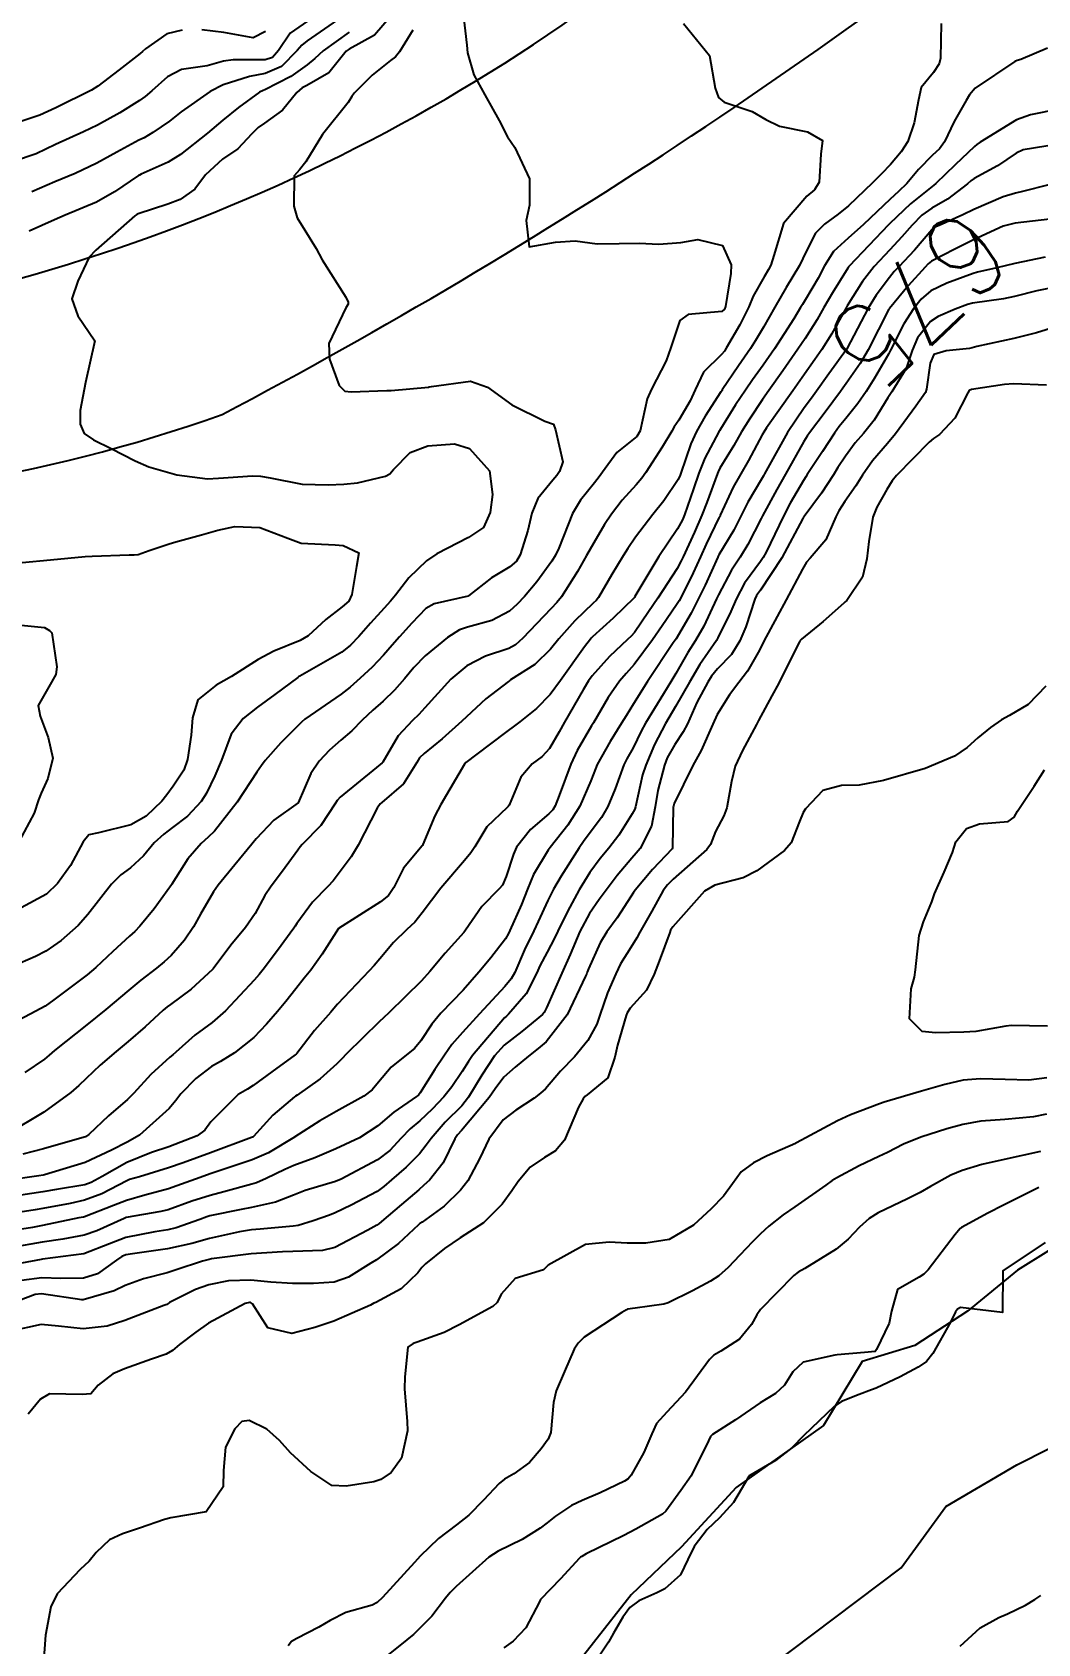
# Model space of a CAD drawing. Header units: metres. Extents: x 292545 to 299085, y 7450245 to 7463078.
# Drawn here: x 296185.8 to 296234, y 7458191.1 to 7458268.2 of the extents above; entities that cross this region are included whole.
import ezdxf
from ezdxf.enums import TextEntityAlignment as Align

# ---------------------------------------------------------------- set-up
doc = ezdxf.new("R2010")
doc.units = ezdxf.units.M
doc.linetypes.add('DASHED', pattern=[0.75, 0.5, -0.25])
for name, color, linetype in [('Cotas', 45, 'Continuous'), ('Curvas de Nivel 1m', 11, 'Continuous'), ('Curvas de Nivel 5m', 15, 'Continuous'), ('Hidrografia', 140, 'Continuous'), ('Vias Primárias', 230, 'Continuous'), ('Vias Secundárias', 230, 'DASHED')]:
    doc.layers.add(name, color=color, linetype=linetype)
doc.styles.add('Style-STANDARD', font='STANDARD.shx')

msp = doc.modelspace()

# ---------------------------------------------------------------- linework, layer by layer
at = {"layer": 'Curvas de Nivel 1m', "flags": 128}
for points, elevation in [([(296203.03, 7458269.038), (296202.241, 7458268.097), (296201.014, 7458267.44), (296200.871, 7458267.332), (296200.041, 7458266.3), (296198.988, 7458265.698), (296198.767, 7458265.581), (296198.509, 7458265.365), (296197.825, 7458264.521), (296196.968, 7458263.896), (296196.658, 7458263.691), (296196.364, 7458263.386), (296195.686, 7458262.662), (296194.951, 7458262.167), (296194.137, 7458261.412), (296193.627, 7458260.725), (296192.925, 7458260.231), (296192.344, 7458260.013), (296190.914, 7458259.549), (296190.849, 7458259.516), (296190.768, 7458259.451), (296188.896, 7458257.811), (296188.574, 7458257.483), (296188.037, 7458256.327), (296187.742, 7458255.491), (296188.036, 7458254.669), (296188.843, 7458253.48), (296188.391, 7458251.484), (296188.151, 7458250.139), (296188.143, 7458249.487), (296188.335, 7458249.031), (296188.785, 7458248.737), (296189.634, 7458248.319), (296190.776, 7458247.727), (296191.434, 7458247.443), (296192.769, 7458247.051), (296194.232, 7458246.873), (296194.768, 7458246.897), (296196.397, 7458247.013), (296196.769, 7458246.998), (296197.236, 7458246.908), (296198.765, 7458246.617), (296200.009, 7458246.585), (296200.766, 7458246.611), (296201.413, 7458246.673), (296202.768, 7458246.996), (296202.976, 7458247.102), (296203.143, 7458247.306), (296203.95, 7458248.13), (296204.784, 7458248.443), (296206.057, 7458248.542), (296206.784, 7458248.325), (296207.734, 7458247.25), (296207.881, 7458246.123), (296207.778, 7458245.25), (296207.446, 7458244.543), (296206.731, 7458244.054), (296205.217, 7458243.283), (296204.719, 7458242.947), (296203.882, 7458242.128), (296203.242, 7458241.305), (296203, 7458241.005), (296202.693, 7458240.668), (296202.046, 7458239.953), (296201.485, 7458239.322), (296201.092, 7458238.902), (296200.665, 7458238.566), (296198.779, 7458237.483), (296198.653, 7458237.416), (296198.618, 7458237.396), (296198.562, 7458237.361), (296197.469, 7458236.548), (296196.639, 7458235.943), (296195.942, 7458235.39), (296195.378, 7458234.642), (296194.906, 7458233.405), (296194.595, 7458232.643), (296194.187, 7458231.814), (296193.936, 7458231.416), (296193.28, 7458230.719), (296192.57, 7458230.171), (296192.144, 7458229.857), (296191.69, 7458229.439), (296191.172, 7458228.826), (296190.545, 7458228.242), (296190.087, 7458227.909), (296189.644, 7458227.463), (296188.518, 7458226.012), (296188.045, 7458225.485), (296187.23, 7458224.764), (296186.494, 7458224.251), (296186, 7458223.998), (296184.899, 7458223.524)], 683), ([(296199.027, 7458268.783), (296198.196, 7458268.194), (296197.639, 7458267.374), (296197.349, 7458267.035), (296197.006, 7458266.92), (296195.471, 7458266.93), (296195.005, 7458266.854), (296194.226, 7458266.637), (296192.998, 7458266.46), (296192.324, 7458266.106), (296191.575, 7458265.444), (296191.254, 7458265.173), (296190.978, 7458264.978), (296190.038, 7458264.393), (296188.966, 7458263.8), (296188.301, 7458263.48), (296186.957, 7458262.864), (296186.031, 7458262.431), (296184.948, 7458262.054)], 686), ([(296206.463, 7458269.266), (296206.656, 7458267.624), (296206.693, 7458267.263), (296206.997, 7458266.213), (296207.522, 7458265.255), (296208.197, 7458264.021), (296208.607, 7458263.244), (296208.955, 7458262.731), (296209.648, 7458261.229), (296209.662, 7458259.971), (296209.5, 7458259.231), (296209.642, 7458257.971), (296210.903, 7458258.191), (296211.846, 7458258.258), (296212.902, 7458258.116), (296213.947, 7458258.135), (296214.903, 7458258.148), (296215.847, 7458258.101), (296216.903, 7458258.179), (296217.713, 7458258.323), (296218.902, 7458258.034), (296219.317, 7458257.116), (296219.299, 7458256.703), (296219.036, 7458255.118), (296218.989, 7458254.991), (296218.86, 7458254.878), (296217.256, 7458254.739), (296216.856, 7458254.441), (296216.427, 7458253.146), (296216.197, 7458252.51), (296215.492, 7458251.16), (296215.291, 7458250.688), (296214.948, 7458249.168), (296214.79, 7458248.898), (296213.842, 7458248.119), (296213.155, 7458247.186), (296212.996, 7458246.961), (296212.765, 7458246.68), (296212.104, 7458245.848), (296211.711, 7458245.205), (296211.055, 7458243.544), (296210.907, 7458243.217), (296210.72, 7458242.92), (296210.006, 7458241.931), (296209.417, 7458241.233), (296209.07, 7458240.863), (296208.692, 7458240.534), (296207.849, 7458240.085), (296206.68, 7458239.759), (296206.311, 7458239.633), (296205.724, 7458239.274), (296204.664, 7458238.391), (296204.119, 7458237.835), (296203.666, 7458237.3), (296203.195, 7458236.757), (296202.642, 7458236.222), (296202.157, 7458235.796), (296201.643, 7458235.32), (296201.143, 7458234.807), (296200.618, 7458234.349), (296200.083, 7458233.873), (296199.59, 7458233.35), (296199.193, 7458232.758), (296198.583, 7458231.36), (296197.413, 7458230.534), (296196.566, 7458229.639), (296196.362, 7458229.383), (296195.551, 7458228.391), (296194.752, 7458227.407), (296194.53, 7458227.093), (296193.904, 7458226.031), (296193.565, 7458225.419), (296193.145, 7458224.782), (296192.492, 7458224.048), (296192.171, 7458223.75), (296191.79, 7458223.437), (296191.052, 7458222.869), (296190.472, 7458222.391), (296189.379, 7458221.466), (296188.455, 7458220.727), (296186.911, 7458219.495), (296186.661, 7458219.276), (296186.437, 7458219.09), (296185.488, 7458218.453)], 681), ([(296204.076, 7458268.347), (296203.429, 7458267.304), (296203.246, 7458267.07), (296203.007, 7458266.888), (296202.122, 7458266.193), (296201.26, 7458265.327), (296201.148, 7458265.161), (296200.978, 7458264.879), (296199.747, 7458263.348), (296198.95, 7458262.04), (296198.646, 7458261.663), (296198.392, 7458261.366), (296198.365, 7458259.922), (296198.533, 7458259.364), (296198.907, 7458258.766), (296199.437, 7458257.891), (296199.729, 7458257.347), (296200.866, 7458255.562), (296200.977, 7458255.329), (296200.971, 7458255.22), (296200.86, 7458255.056), (296200.041, 7458253.342), (296200.087, 7458252.593), (296200.548, 7458251.334), (296200.819, 7458251.067), (296201.11, 7458251.036), (296202.82, 7458251.091), (296203.029, 7458251.099), (296204.822, 7458251.261), (296204.848, 7458251.264), (296204.967, 7458251.288), (296206.826, 7458251.537), (296207.647, 7458251.252), (296208.811, 7458250.416), (296210.385, 7458249.631), (296210.797, 7458249.48), (296210.906, 7458249.209), (296211.244, 7458247.68), (296211.097, 7458247.215), (296210.968, 7458247.019), (296210.767, 7458246.795), (296210.051, 7458245.929), (296209.771, 7458245.23), (296209.569, 7458244.397), (296209.207, 7458243.235), (296209.032, 7458242.925), (296208.717, 7458242.647), (296207.832, 7458242.129), (296206.729, 7458241.26), (296206.713, 7458241.25), (296205.094, 7458240.887), (296204.693, 7458240.657), (296204.022, 7458239.958), (296203.435, 7458239.302), (296203.078, 7458238.897), (296202.664, 7458238.433), (296202.119, 7458237.855), (296201.551, 7458237.321), (296201.075, 7458236.899), (296200.645, 7458236.566), (296198.903, 7458235.356), (296198.755, 7458235.235), (296198.629, 7458235.111), (296197.752, 7458234.233), (296197.008, 7458233.376), (296196.829, 7458233.15), (296196.597, 7458232.819), (296195.654, 7458231.394), (296194.569, 7458230.007), (296194.268, 7458229.711), (296193.933, 7458229.416), (296193.297, 7458228.677), (296192.533, 7458227.463), (296192.518, 7458227.445), (296192.511, 7458227.43), (296191.685, 7458226.275), (296191.001, 7458225.445), (296190.755, 7458225.202), (296190.506, 7458224.978), (296189.714, 7458224.242), (296188.892, 7458223.474), (296188.479, 7458223.124), (296186.89, 7458221.919), (296186.464, 7458221.621), (296186.266, 7458221.503), (296184.453, 7458220.561)], 682), ([(296193.022, 7458268.345), (296192.295, 7458268.162), (296191.272, 7458267.447), (296191.133, 7458267.327), (296191.01, 7458267.225), (296190.014, 7458266.443), (296188.986, 7458265.664), (296188.681, 7458265.475), (296186.974, 7458264.634), (296186.209, 7458264.27), (296184.966, 7458263.854)], 687), ([(296229.367, 7458268.658), (296229.336, 7458266.997), (296229.267, 7458266.73), (296228.996, 7458266.32), (296228.399, 7458265.595), (296228.278, 7458265.007), (296228.074, 7458263.907), (296227.764, 7458263.012), (296227.453, 7458262.518), (296226.946, 7458261.921), (296226.504, 7458261.462), (296226.08, 7458261.033), (296224.922, 7458259.94), (296224.436, 7458259.536), (296223.778, 7458259.061), (296223.348, 7458258.626), (296222.9, 7458257.743), (296222.587, 7458257.075), (296221.942, 7458256.019), (296221.403, 7458255.092), (296220.853, 7458254.134), (296220.468, 7458253.483), (296220.229, 7458253.106), (296219.665, 7458252.281), (296218.876, 7458251.119), (296218.857, 7458251.085), (296218.822, 7458251.038), (296218.064, 7458249.867), (296217.646, 7458249.131), (296217.38, 7458248.541), (296216.893, 7458247.139), (296216.862, 7458247.049), (296216.768, 7458246.828), (296216.082, 7458245.821), (296215.557, 7458245.158), (296214.732, 7458244.07), (296214.366, 7458243.534), (296214.139, 7458243.176), (296213.603, 7458242.292), (296212.959, 7458241.187), (296212.843, 7458241.046), (296212.699, 7458240.914), (296211.818, 7458240.071), (296211.057, 7458239.214), (296210.668, 7458238.719), (296209.909, 7458237.979), (296208.752, 7458237.239), (296208.691, 7458237.201), (296208.652, 7458237.17), (296207.562, 7458236.333), (296206.635, 7458235.47), (296206.422, 7458235.263), (296205.474, 7458234.423), (296204.609, 7458233.718), (296204.394, 7458233.504), (296204.266, 7458233.293), (296203.624, 7458232.268), (296202.584, 7458231.377), (296202.509, 7458231.311), (296202.369, 7458231.101), (296201.449, 7458229.327), (296201.12, 7458228.765), (296200.543, 7458228.009), (296200.252, 7458227.628), (296199.993, 7458227.345), (296199.27, 7458226.608), (296198.515, 7458225.583), (296198.429, 7458225.446), (296198.372, 7458225.361), (296197.585, 7458224.28), (296196.905, 7458223.376), (296196.717, 7458223.141), (296196.478, 7458222.861), (296195.108, 7458221.4), (296194.457, 7458220.839), (296193.639, 7458220.23), (296192.728, 7458219.427), (296192.578, 7458219.291), (296192.439, 7458219.174), (296191.519, 7458218.346), (296190.718, 7458217.455), (296190.41, 7458217.149), (296189.499, 7458216.372), (296188.566, 7458215.478), (296188.392, 7458215.373), (296188.224, 7458215.314), (296186.386, 7458214.789), (296185.403, 7458214.535)], 679), ([(296201.022, 7458268.253), (296199.778, 7458267.349), (296199.373, 7458266.989), (296199.003, 7458266.686), (296198.231, 7458266.131), (296196.984, 7458265.484), (296196.907, 7458265.458), (296196.732, 7458265.383), (296195.72, 7458264.648), (296194.969, 7458264.029), (296194.239, 7458263.411), (296192.952, 7458262.388), (296192.362, 7458262.023), (296191.07, 7458261.449), (296190.984, 7458261.408), (296190.942, 7458261.389), (296189.779, 7458260.613), (296188.923, 7458260.118), (296187.418, 7458259.492), (296186.911, 7458259.272), (296185.699, 7458258.718)], 684), ([(296197.022, 7458268.283), (296196.422, 7458267.983), (296195.021, 7458268.237), (296193.967, 7458268.36)], 687), ([(296234.462, 7458267.485), (296233.177, 7458266.948), (296233.002, 7458266.899), (296232.897, 7458266.846), (296230.989, 7458265.568), (296230.722, 7458265.246), (296230.559, 7458264.984), (296229.988, 7458263.975), (296229.523, 7458262.994), (296229.286, 7458262.669), (296228.953, 7458262.362), (296228.273, 7458261.677), (296227.713, 7458261.012), (296227.325, 7458260.62), (296226.925, 7458260.256), (296225.649, 7458259.039), (296224.906, 7458258.392), (296224.207, 7458257.75), (296223.775, 7458257.061), (296223.472, 7458256.477), (296222.869, 7458255.455), (296222.723, 7458255.214), (296222.637, 7458255.073), (296222.305, 7458254.526), (296221.377, 7458253.092), (296220.835, 7458252.311), (296220.331, 7458251.602), (296219.99, 7458251.108), (296219.523, 7458250.402), (296218.795, 7458249.249), (296218.746, 7458249.169), (296218.717, 7458249.121), (296218.054, 7458247.854), (296217.763, 7458247.13), (296217.506, 7458246.388), (296217.069, 7458245.137), (296216.973, 7458244.906), (296216.736, 7458244.475), (296215.843, 7458243.153), (296214.703, 7458241.228), (296214.682, 7458241.191), (296214.666, 7458241.17), (296213.668, 7458240.2), (296212.675, 7458239.303), (296212.617, 7458239.248), (296212.568, 7458239.192), (296212.292, 7458238.819), (296211.138, 7458237.213), (296210.646, 7458236.549), (296209.987, 7458235.879), (296209.185, 7458235.234), (296208.872, 7458234.995), (296208.627, 7458234.814), (296207.73, 7458234.135), (296206.603, 7458233.28), (296206.544, 7458233.203), (296205.409, 7458231.278), (296205.126, 7458230.73), (296204.554, 7458229.361), (296204.532, 7458229.311), (296204.516, 7458229.29), (296203.619, 7458228.227), (296203.154, 7458227.304), (296202.909, 7458226.926), (296202.526, 7458226.621), (296200.513, 7458225.34), (296199.732, 7458224.11), (296199.179, 7458223.353), (296198.87, 7458222.965), (296198.474, 7458222.46), (296197.986, 7458221.846), (296197.596, 7458221.369), (296197.072, 7458220.758), (296196.45, 7458220.128), (296195.538, 7458219.394), (296194.863, 7458218.977), (296194.433, 7458218.728), (296193.676, 7458218.166), (296192.963, 7458217.424), (296192.725, 7458217.112), (296192.406, 7458216.728), (296190.978, 7458215.451), (296190.389, 7458215.114), (296189.643, 7458214.725), (296188.38, 7458214.141), (296186.428, 7458213.554), (296186.373, 7458213.537), (296186.171, 7458213.503), (296184.613, 7458213.283)], 678), ([(296234.979, 7458264.564), (296233.636, 7458264.284), (296232.974, 7458264.057), (296231.226, 7458262.976), (296231.07, 7458262.869), (296230.96, 7458262.78), (296230.034, 7458261.902), (296229.114, 7458260.998), (296229.012, 7458260.92), (296228.932, 7458260.862), (296227.9, 7458260.033), (296226.914, 7458259.091), (296226.843, 7458259.021), (296225.903, 7458258.035), (296224.966, 7458257.049), (296224.933, 7458257.008), (296224.891, 7458256.944), (296224.158, 7458255.773), (296223.742, 7458255.061), (296223.423, 7458254.499), (296222.848, 7458253.59), (296222.507, 7458253.075), (296221.781, 7458252.035), (296221.116, 7458251.096), (296220.816, 7458250.664), (296220.18, 7458249.728), (296219.804, 7458249.11), (296219.435, 7458248.465), (296218.775, 7458247.375), (296218.685, 7458247.209), (296218.648, 7458247.121), (296218.143, 7458245.735), (296217.906, 7458245.128), (296217.548, 7458244.318), (296217.012, 7458243.137), (296216.92, 7458242.939), (296216.717, 7458242.572), (296215.792, 7458241.154), (296215.351, 7458240.503), (296214.678, 7458239.513), (296214.52, 7458239.327), (296214.349, 7458239.173), (296213.48, 7458238.367), (296212.655, 7458237.441), (296212.474, 7458237.193), (296212.221, 7458236.769), (296211.33, 7458235.21), (296211.081, 7458234.758), (296210.614, 7458233.953), (296210.261, 7458233.57), (296209.778, 7458233.228), (296209.241, 7458232.589), (296208.68, 7458231.239), (296208.641, 7458231.18), (296208.581, 7458231.128), (296207.614, 7458230.203), (296207.034, 7458229.255), (296206.852, 7458228.955), (296206.546, 7458228.594), (296205.408, 7458227.277), (296204.521, 7458226.083), (296204.161, 7458225.649), (296203.788, 7458225.297), (296203.138, 7458224.669), (296202.492, 7458223.896), (296202.223, 7458223.577), (296201.985, 7458223.317), (296200.467, 7458221.724), (296200.289, 7458221.517), (296200.142, 7458221.343), (296199.355, 7458220.45), (296198.512, 7458219.359), (296198.477, 7458219.325), (296198.442, 7458219.295), (296197.318, 7458218.483), (296196.42, 7458217.819), (296196.148, 7458217.653), (296195.714, 7458217.39), (296194.4, 7458216.084), (296194.119, 7458215.689), (296193.748, 7458215.416), (296192.387, 7458214.884), (296191.555, 7458214.613), (296190.38, 7458214.135), (296189.189, 7458213.472), (296188.667, 7458213.178), (296188.367, 7458213.076), (296187.014, 7458212.842), (296186.361, 7458212.738), (296185.303, 7458212.571)], 677), ([(296234.962, 7458262.894), (296233.296, 7458262.608), (296232.955, 7458262.455), (296232.064, 7458261.846), (296230.937, 7458261.243), (296230.783, 7458261.134), (296230.626, 7458260.983), (296229.669, 7458260.249), (296228.921, 7458259.821), (296228.436, 7458259.486), (296227.972, 7458259.009), (296227.478, 7458258.444), (296226.901, 7458257.829), (296226.156, 7458257.031), (296225.605, 7458256.316), (296224.864, 7458255.141), (296224.83, 7458255.084), (296224.811, 7458255.051), (296224.114, 7458253.793), (296223.656, 7458253.062), (296223.319, 7458252.582), (296222.825, 7458251.884), (296222.255, 7458251.078), (296221, 7458249.302), (296220.867, 7458249.099), (296220.792, 7458248.974), (296220.145, 7458247.74), (296219.773, 7458247.11), (296219.409, 7458246.467), (296218.789, 7458245.12), (296218.776, 7458245.086), (296218.742, 7458245.029), (296218.119, 7458243.736), (296217.839, 7458243.129), (296217.485, 7458242.363), (296216.879, 7458241.138), (296216.818, 7458241.022), (296216.698, 7458240.83), (296216.003, 7458239.83), (296215.54, 7458239.157), (296214.661, 7458237.98), (296214.281, 7458237.55), (296213.958, 7458237.177), (296213.425, 7458236.402), (296212.713, 7458235.189), (296212.683, 7458235.139), (296212.631, 7458235.05), (296211.945, 7458233.868), (296211.634, 7458233.205), (296211.077, 7458231.702), (296210.884, 7458231.215), (296210.769, 7458231.029), (296210.577, 7458230.831), (296209.709, 7458230.086), (296209.04, 7458229.235), (296208.883, 7458228.903), (296208.539, 7458227.823), (296208.362, 7458227.414), (296208.21, 7458227.243), (296207.381, 7458226.395), (296206.599, 7458225.259), (296206.563, 7458225.209), (296206.511, 7458225.148), (296205.616, 7458224.154), (296204.888, 7458223.284), (296204.478, 7458222.83), (296203.7, 7458222.069), (296202.924, 7458221.305), (296202.687, 7458221.081), (296202.459, 7458220.873), (296200.902, 7458219.333), (296200.674, 7458219.101), (296200.436, 7458218.861), (296199.636, 7458218.136), (296198.54, 7458217.359), (296198.46, 7458217.312), (296198.412, 7458217.278), (296197.368, 7458216.406), (296196.44, 7458215.38), (296196.414, 7458215.358), (296196.393, 7458215.349), (296196.343, 7458215.331), (296194.385, 7458214.597), (296193.079, 7458214.122), (296192.377, 7458213.883), (296190.978, 7458213.451), (296190.51, 7458213.319), (296190.37, 7458213.261), (296189.188, 7458212.644), (296188.356, 7458212.332), (296187.662, 7458212.178), (296186.349, 7458211.929), (296185.987, 7458211.867), (296184.344, 7458211.62)], 676), ([(296234.559, 7458259.291), (296232.914, 7458259.107), (296232.339, 7458258.959), (296230.906, 7458258.31), (296230.022, 7458257.868), (296228.896, 7458257.284), (296228.744, 7458257.152), (296228.604, 7458257.003), (296227.78, 7458256.111), (296226.883, 7458255.02), (296226.863, 7458254.984), (296225.868, 7458253.035), (296225.491, 7458252.385), (296224.819, 7458251.425), (296224.661, 7458251.206), (296224.549, 7458251.053), (296223.81, 7458250.053), (296223.059, 7458249.067), (296222.946, 7458248.914), (296222.789, 7458248.649), (296221.906, 7458247.083), (296221.499, 7458246.352), (296220.807, 7458245.099), (296220.742, 7458244.971), (296220.116, 7458243.719), (296219.734, 7458243.11), (296219.332, 7458242.498), (296218.705, 7458241.321), (296218.638, 7458241.186), (296218.612, 7458241.121), (296218, 7458239.81), (296217.604, 7458239.131), (296217.242, 7458238.559), (296216.657, 7458237.553), (296216.416, 7458237.144), (296216.069, 7458236.571), (296215.21, 7458235.164), (296215.007, 7458234.786), (296214.615, 7458233.989), (296214.316, 7458233.465), (296214.174, 7458233.174), (296213.751, 7458232.019), (296213.403, 7458231.182), (296213.098, 7458230.662), (296212.564, 7458229.936), (296212.246, 7458229.506), (296212.031, 7458229.198), (296211.174, 7458227.845), (296210.799, 7458227.216), (296210.528, 7458226.682), (296210.069, 7458225.673), (296209.863, 7458225.227), (296209.416, 7458224.314), (296208.948, 7458223.235), (296208.784, 7458222.933), (296208.476, 7458222.565), (296207.258, 7458221.258), (296206.454, 7458220.368), (296205.942, 7458219.781), (296205.579, 7458219.279), (296205.126, 7458218.589), (296204.416, 7458217.467), (296204.337, 7458217.368), (296204.238, 7458217.292), (296203.167, 7458216.541), (296202.399, 7458215.899), (296201.514, 7458215.323), (296200.387, 7458214.789), (296199.377, 7458214.356), (296198.379, 7458213.993), (296197.936, 7458213.806), (296197.041, 7458213.373), (296196.581, 7458213.167), (296196.369, 7458213.097), (296195.024, 7458212.739), (296194.36, 7458212.558), (296193.495, 7458212.28), (296192.35, 7458211.878), (296191.998, 7458211.786), (296190.344, 7458211.5), (296190.315, 7458211.488), (296190.242, 7458211.461), (296188.937, 7458210.874), (296188.335, 7458210.656), (296187.319, 7458210.476), (296186.331, 7458210.323), (296184.874, 7458210.067)], 674), ([(296234.349, 7458257.485), (296232.895, 7458257.179), (296232.026, 7458256.963), (296231.111, 7458256.755), (296230.889, 7458256.697), (296229.638, 7458256.236), (296228.876, 7458255.868), (296228.408, 7458255.467), (296228.036, 7458255.008), (296227.576, 7458254.292), (296226.933, 7458253.019), (296226.905, 7458252.956), (296226.84, 7458252.837), (296226.175, 7458251.684), (296225.775, 7458251.04), (296225.38, 7458250.472), (296224.8, 7458249.759), (296224.482, 7458249.367), (296224.261, 7458249.055), (296223.677, 7458248.168), (296222.951, 7458247.068), (296222.879, 7458246.962), (296222.769, 7458246.793), (296222.131, 7458245.7), (296221.808, 7458245.084), (296220.978, 7458243.349), (296220.845, 7458243.098), (296220.721, 7458242.916), (296219.948, 7458241.87), (296219.551, 7458241.112), (296219.298, 7458240.51), (296218.675, 7458239.251), (296218.628, 7458239.166), (296218.604, 7458239.121), (296217.817, 7458237.973), (296217.312, 7458237.133), (296216.641, 7458235.975), (296216.161, 7458235.155), (296215.634, 7458234.143), (296215.217, 7458233.164), (296215.073, 7458232.69), (296214.726, 7458231.169), (296214.692, 7458231.058), (296214.578, 7458230.831), (296213.928, 7458229.81), (296213.451, 7458229.181), (296213.043, 7458228.69), (296212.541, 7458228.022), (296212.029, 7458227.198), (296211.478, 7458226.162), (296211.005, 7458225.213), (296210.845, 7458224.878), (296210.498, 7458224.213), (296210.156, 7458223.555), (296210.009, 7458223.225), (296209.494, 7458222.209), (296208.654, 7458221.238), (296208.552, 7458221.15), (296208.461, 7458221.069), (296206.926, 7458219.263), (296206.728, 7458218.977), (296206.431, 7458218.496), (296205.929, 7458217.766), (296205.546, 7458217.279), (296205, 7458216.691), (296204.401, 7458216.138), (296203.947, 7458215.744), (296203.511, 7458215.299), (296202.969, 7458214.719), (296202.377, 7458214.271), (296200.635, 7458213.336), (296200.371, 7458213.234), (296198.92, 7458212.799), (296198.361, 7458212.576), (296197.489, 7458212.236), (296196.352, 7458211.989), (296195.845, 7458211.893), (296194.345, 7458211.579), (296194.214, 7458211.543), (296193.866, 7458211.415), (296192.746, 7458211.018), (296192.338, 7458210.918), (296191.722, 7458210.825), (296190.334, 7458210.547), (296189.553, 7458210.246), (296188.326, 7458209.768), (296186.333, 7458209.51), (296186.274, 7458209.501), (296184.647, 7458209.196)], 673), ([(296234.88, 7458256.055), (296233.947, 7458255.869), (296232.873, 7458255.59), (296232.344, 7458255.485), (296230.867, 7458255.275), (296230.629, 7458255.219), (296230.042, 7458254.988), (296229.218, 7458254.638), (296228.857, 7458254.395), (296228.234, 7458253.621), (296227.973, 7458253.009), (296227.686, 7458252.155), (296227.003, 7458251.027), (296226.81, 7458250.74), (296226.154, 7458249.682), (296225.645, 7458249.041), (296225.25, 7458248.584), (296224.782, 7458247.951), (296224.422, 7458247.408), (296224.205, 7458247.056), (296223.639, 7458246.182), (296222.801, 7458245.069), (296222.774, 7458245.038), (296222.742, 7458244.975), (296221.732, 7458243.085), (296220.707, 7458241.54), (296220.524, 7458241.282), (296220.439, 7458241.103), (296220.007, 7458239.782), (296219.73, 7458239.109), (296219.322, 7458238.458), (296218.659, 7458237.775), (296218.364, 7458237.415), (296218.186, 7458237.125), (296217.669, 7458236.16), (296217.215, 7458235.141), (296217.019, 7458234.752), (296216.618, 7458234.151), (296216.251, 7458233.511), (296216.116, 7458233.155), (296215.807, 7458231.942), (296215.676, 7458231.159), (296215.489, 7458230.241), (296214.946, 7458229.166), (296214.768, 7458228.95), (296214.548, 7458228.7), (296213.846, 7458227.871), (296213.324, 7458227.182), (296212.992, 7458226.722), (296212.522, 7458226.056), (296212.063, 7458225.197), (296211.602, 7458224.098), (296211.204, 7458223.209), (296210.466, 7458221.544), (296210.362, 7458221.323), (296210.28, 7458221.222), (296209.284, 7458220.403), (296208.448, 7458219.761), (296207.973, 7458219.247), (296207.371, 7458218.314), (296206.741, 7458217.265), (296206.409, 7458216.858), (296205.611, 7458216.068), (296204.941, 7458215.285), (296204.714, 7458214.961), (296204.382, 7458214.556), (296203.748, 7458213.921), (296203.053, 7458213.303), (296202.682, 7458212.985), (296202.357, 7458212.754), (296201.111, 7458212.089), (296200.349, 7458211.729), (296200.073, 7458211.617), (296199.306, 7458211.35), (296198.578, 7458211.12), (296198.34, 7458211.083), (296196.767, 7458210.947), (296196.338, 7458210.909), (296195.776, 7458210.827), (296194.334, 7458210.504), (296193.483, 7458210.266), (296192.329, 7458210.004), (296190.643, 7458209.772), (296190.325, 7458209.712), (296190.145, 7458209.641), (296189.881, 7458209.464), (296188.977, 7458208.81), (296188.31, 7458208.595), (296187.218, 7458208.583), (296186.31, 7458208.616), (296185.336, 7458208.486)], 672), ([(296234.855, 7458254.146), (296233.935, 7458253.856), (296232.849, 7458253.589), (296231.066, 7458253.198), (296230.844, 7458253.135), (296230.717, 7458253.108), (296229.597, 7458252.992), (296229.019, 7458252.82), (296228.834, 7458252.396), (296228.664, 7458251.153), (296228.606, 7458251.003), (296228.145, 7458250.348), (296227.183, 7458249.024), (296226.788, 7458248.554), (296226.082, 7458247.735), (296225.592, 7458247.042), (296225.273, 7458246.537), (296224.754, 7458245.776), (296224.458, 7458245.342), (296224.318, 7458245.054), (296223.838, 7458243.953), (296223.095, 7458243.066), (296222.914, 7458242.875), (296222.718, 7458242.547), (296221.947, 7458241.081), (296221.507, 7458240.271), (296220.878, 7458239.097), (296220.669, 7458238.671), (296220.1, 7458237.664), (296219.67, 7458237.11), (296219.232, 7458236.526), (296218.638, 7458235.578), (296218.431, 7458235.123), (296217.881, 7458233.864), (296217.482, 7458233.137), (296216.585, 7458231.323), (296216.544, 7458231.189), (296216.54, 7458231.15), (296216.505, 7458229.199), (296216.483, 7458229.151), (296215.537, 7458228.166), (296214.709, 7458227.168), (296214.637, 7458227.064), (296214.53, 7458226.882), (296213.848, 7458225.848), (296213.358, 7458225.182), (296213.033, 7458224.657), (296212.486, 7458223.409), (296212.423, 7458223.252), (296212.4, 7458223.191), (296212.341, 7458223.051), (296211.464, 7458221.205), (296210.45, 7458219.913), (296210.075, 7458219.595), (296209.601, 7458219.228), (296208.974, 7458218.695), (296208.428, 7458218.217), (296208.005, 7458217.661), (296207.721, 7458217.25), (296206.397, 7458215.668), (296206.203, 7458215.464), (296206.075, 7458215.273), (296205.526, 7458214.128), (296204.861, 7458213.285), (296204.601, 7458213.047), (296204.358, 7458212.837), (296203.527, 7458212.123), (296202.567, 7458211.308), (296202.445, 7458211.206), (296202.341, 7458211.132), (296201.921, 7458210.899), (296200.33, 7458210.072), (296199.752, 7458209.923), (296198.328, 7458209.883), (296197.824, 7458209.869), (296196.327, 7458209.759), (296194.438, 7458209.522), (296194.324, 7458209.501), (296194.254, 7458209.48), (296194.007, 7458209.413), (296192.747, 7458208.995), (296192.314, 7458208.856), (296191.181, 7458208.576), (296190.305, 7458208.245), (296189.766, 7458208.001), (296188.294, 7458207.558), (296188.218, 7458207.557), (296186.298, 7458207.846), (296185.982, 7458207.82), (296185.184, 7458207.517)], 671), ([(296185.364, 7458242.866), (296186.718, 7458242.982), (296188.382, 7458243.146), (296188.72, 7458243.164), (296190.489, 7458243.222), (296190.721, 7458243.227), (296190.918, 7458243.251), (296191.453, 7458243.443), (296192.402, 7458243.76), (296192.729, 7458243.847), (296193.96, 7458244.193), (296194.738, 7458244.403), (296195.548, 7458244.59), (296196.74, 7458244.543), (296198.08, 7458244.019), (296198.729, 7458243.792), (296200.355, 7458243.709), (296200.728, 7458243.669), (296201.481, 7458243.322), (296201.365, 7458242.675), (296201.147, 7458241.326), (296201.007, 7458241.018), (296200.694, 7458240.735), (296199.9, 7458240.127), (296199.059, 7458239.354), (296198.671, 7458239.12), (296197.417, 7458238.621), (296196.661, 7458238.218), (296195.395, 7458237.399), (296194.649, 7458236.982), (296193.776, 7458236.284), (296193.524, 7458235.421), (296193.451, 7458234.591), (296193.283, 7458233.423), (296193.103, 7458232.92), (296192.59, 7458232.148), (296192.287, 7458231.732), (296192.056, 7458231.435), (296191.301, 7458230.718), (296190.571, 7458230.296), (296189.014, 7458229.92), (296188.566, 7458229.832), (296188.292, 7458229.483), (296187.675, 7458228.36), (296187.062, 7458227.495), (296186.528, 7458226.988), (296185.326, 7458226.323)], 684), ([(296234.37, 7458236.934), (296233.525, 7458236.061), (296232.632, 7458235.538), (296232.257, 7458235.335), (296231.72, 7458234.969), (296231.124, 7458234.469), (296230.613, 7458233.998), (296229.997, 7458233.598), (296228.603, 7458233), (296226.597, 7458232.418), (296225.432, 7458232.204), (296224.594, 7458232.182), (296223.706, 7458231.944), (296222.867, 7458231.067), (296222.757, 7458230.892), (296222.574, 7458230.463), (296222.186, 7458229.448), (296221.863, 7458229.08), (296220.543, 7458228.105), (296219.877, 7458227.769), (296218.536, 7458227.412), (296218.034, 7458227.127), (296216.516, 7458225.413), (296216.412, 7458225.253), (296216.368, 7458225.151), (296215.866, 7458223.782), (296215.623, 7458223.159), (296215.254, 7458222.383), (296214.467, 7458221.531), (296214.325, 7458221.311), (296214.28, 7458221.172), (296213.868, 7458219.757), (296213.734, 7458219.177), (296213.409, 7458218.199), (296212.416, 7458217.376), (296212.31, 7458217.296), (296212.226, 7458217.193), (296212.008, 7458216.795), (296211.329, 7458215.206), (296210.905, 7458214.693), (296210.38, 7458214.376), (296209.688, 7458213.912), (296209.115, 7458213.232), (296208.807, 7458212.787), (296208.352, 7458212.143), (296207.448, 7458211.253), (296206.336, 7458210.532), (296205.581, 7458210.027), (296204.68, 7458209.286), (296204.503, 7458209.106), (296204.316, 7458208.862), (296203.509, 7458208.094), (296202.295, 7458207.443), (296202.206, 7458207.399), (296202.037, 7458207.314), (296200.285, 7458206.545), (296199.385, 7458206.246), (296198.279, 7458205.953), (296197.121, 7458206.217), (296196.401, 7458207.379), (296196.294, 7458207.43), (296196.243, 7458207.431), (296196.05, 7458207.384), (296194.283, 7458206.447), (296193.677, 7458206.018), (296192.905, 7458205.424), (296192.565, 7458205.132), (296192.268, 7458204.96), (296191.551, 7458204.726), (296190.261, 7458204.257), (296189.709, 7458204.015), (296189.011, 7458203.472), (296188.654, 7458203.068), (296188.246, 7458203.03), (296186.68, 7458203.062), (296186.243, 7458202.806), (296185.647, 7458202.094)], 669), ([(296234.459, 7458220.667), (296232.724, 7458220.691), (296232.459, 7458220.672), (296231.027, 7458220.402), (296230.454, 7458220.373), (296229.1, 7458220.347), (296228.454, 7458220.41), (296227.852, 7458221.009), (296227.925, 7458222.456), (296228.085, 7458223.006), (296228.137, 7458223.356), (296228.313, 7458225.003), (296228.52, 7458225.665), (296228.915, 7458226.611), (296229.043, 7458226.995), (296229.502, 7458228.032), (296229.91, 7458228.986), (296230.061, 7458229.484), (296230.57, 7458230.12), (296231.2, 7458230.347), (296232.575, 7458230.464), (296232.86, 7458230.675), (296233.025, 7458230.953), (296233.814, 7458232.161), (296234.315, 7458232.934)], 669), ([(296234.425, 7458218.186), (296233.564, 7458218.082), (296232.424, 7458218.111), (296231.25, 7458218.147), (296230.424, 7458218.081), (296229.535, 7458217.876), (296228.418, 7458217.549), (296226.635, 7458217.027), (296226.412, 7458216.953), (296225.029, 7458216.422), (296224.404, 7458216.131), (296222.444, 7458215.079), (296222.411, 7458215.062), (296222.392, 7458215.05), (296221.027, 7458214.45), (296220.378, 7458214.124), (296219.792, 7458213.685), (296219.381, 7458213.11), (296218.941, 7458212.53), (296218.351, 7458211.914), (296217.501, 7458211.133), (296216.336, 7458210.454), (296215.221, 7458210.274), (296214.334, 7458210.283), (296213.476, 7458210.325), (296212.333, 7458210.207), (296210.547, 7458209.218), (296210.435, 7458209.105), (296210.32, 7458209.007), (296208.968, 7458208.578), (296208.302, 7458207.835), (296208.11, 7458207.429), (296207.902, 7458207.246), (296206.284, 7458206.371), (296205.563, 7458205.995), (296204.275, 7458205.541), (296204.086, 7458205.48), (296203.826, 7458205.294), (296203.68, 7458203.875), (296203.663, 7458203.296), (296203.791, 7458201.733), (296203.813, 7458201.294), (296203.53, 7458199.977), (296203.036, 7458199.302), (296202.541, 7458198.963), (296202.196, 7458198.846), (296200.874, 7458198.649), (296200.193, 7458198.67), (296199.18, 7458199.35), (296198.212, 7458200.245), (296197.682, 7458200.832), (296197.087, 7458201.377), (296196.229, 7458201.79), (296195.878, 7458201.744), (296195.546, 7458201.397), (296195.105, 7458200.51), (296194.999, 7458199.402), (296194.992, 7458198.605), (296194.183, 7458197.41), (296192.481, 7458197.124), (296192.177, 7458197.053), (296190.98, 7458196.639), (296190.166, 7458196.36), (296189.552, 7458196.076), (296188.91, 7458195.472), (296188.567, 7458195.057), (296188.145, 7458194.66), (296187.048, 7458193.491), (296186.744, 7458192.873), (296186.483, 7458191.504), (296186.351, 7458189.771)], 668), ([(296234.408, 7458216.455), (296233.789, 7458216.321), (296232.405, 7458216.204), (296231.265, 7458216.111), (296230.403, 7458215.958), (296229.637, 7458215.751), (296228.396, 7458215.352), (296227.566, 7458215.012), (296226.788, 7458214.623), (296226.384, 7458214.431), (296225.433, 7458213.983), (296224.368, 7458213.412), (296224.145, 7458213.274), (296223.845, 7458213.058), (296222.352, 7458212.024), (296221.795, 7458211.639), (296221.111, 7458211.092), (296220.709, 7458210.727), (296220.335, 7458210.347), (296219.733, 7458209.702), (296219.163, 7458209.112), (296218.717, 7458208.715), (296218.313, 7458208.45), (296217.451, 7458207.988), (296216.297, 7458207.423), (296216.086, 7458207.363), (296214.707, 7458207.166), (296214.349, 7458207.113), (296214.292, 7458207.093), (296214.069, 7458206.952), (296212.279, 7458205.782), (296211.984, 7458205.495), (296211.798, 7458205.205), (296211.335, 7458204.136), (296210.938, 7458203.213), (296210.804, 7458202.655), (296210.673, 7458201.216), (296210.549, 7458200.888), (296210.215, 7458200.426), (296209.652, 7458199.782), (296208.907, 7458199.233), (296208.462, 7458198.974), (296208.196, 7458198.773), (296207.453, 7458197.982), (296206.758, 7458197.261), (296206.168, 7458196.8), (296205.303, 7458196.137), (296204.422, 7458195.287), (296204.295, 7458195.145), (296204.15, 7458194.986), (296202.621, 7458193.313), (296202.37, 7458193.076), (296202.127, 7458192.954), (296200.861, 7458192.593), (296200.116, 7458192.221), (296199.57, 7458191.887), (296198.517, 7458191.356), (296198.255, 7458191.205), (296198.099, 7458191.007)], 667), ([(296234.127, 7458214.672), (296232.383, 7458214.289), (296231.309, 7458214.04), (296230.375, 7458213.763), (296229.822, 7458213.534), (296228.859, 7458212.995), (296228.36, 7458212.706), (296227.75, 7458212.403), (296226.35, 7458211.735), (296225.919, 7458211.462), (296225.458, 7458211.039), (296224.912, 7458210.47), (296224.332, 7458209.987), (296222.834, 7458209.072), (296222.51, 7458208.887), (296222.318, 7458208.737), (296221.49, 7458207.903), (296220.709, 7458207.096), (296220.534, 7458206.854), (296220.286, 7458206.391), (296219.709, 7458205.675), (296218.823, 7458205.114), (296218.473, 7458204.915), (296218.267, 7458204.707), (296217.128, 7458203.137), (296216.238, 7458202.188), (296215.735, 7458201.651), (296215.517, 7458201.157), (296215.125, 7458200.249), (296214.529, 7458199.167), (296214.376, 7458198.992), (296214.199, 7458198.888), (296213.044, 7458198.333), (296212.184, 7458197.965), (296211.664, 7458197.722), (296210.906, 7458197.213), (296210.498, 7458196.889), (296210.167, 7458196.635), (296209.298, 7458196.092), (296208.156, 7458195.53), (296207.707, 7458195.247), (296206.139, 7458193.849), (296205.855, 7458193.554), (296205.634, 7458193.275), (296204.973, 7458192.428), (296204.107, 7458191.551), (296203.963, 7458191.434), (296203.786, 7458191.295), (296202.089, 7458189.939)], 666), ([(296234.337, 7458210.316), (296232.323, 7458208.96), (296232.293, 7458206.96), (296230.296, 7458207.19), (296230.153, 7458207.125), (296230.047, 7458206.984), (296229.804, 7458206.503), (296228.963, 7458205), (296228.656, 7458204.615), (296228.263, 7458204.337), (296227.398, 7458203.877), (296226.248, 7458203.337), (296226.026, 7458203.253), (296225.433, 7458203.038), (296224.596, 7458202.69), (296224.237, 7458202.456), (296222.797, 7458201.071), (296222.217, 7458200.483), (296221.432, 7458199.867), (296220.204, 7458199.163), (296220.171, 7458199.133), (296220.149, 7458199.101), (296219.427, 7458197.865), (296218.751, 7458197.121), (296218.167, 7458196.563), (296217.536, 7458195.759), (296217.243, 7458195.139), (296216.889, 7458194.399), (296216.139, 7458193.726), (296215.748, 7458193.543), (296214.895, 7458193.162), (296214.459, 7458192.836), (296214.121, 7458192.377), (296213.678, 7458191.608), (296213.43, 7458191.18), (296212.211, 7458189.325)], 664), ([(296230.269, 7458190.978), (296231.228, 7458191.857), (296232.124, 7458192.354), (296232.544, 7458192.539), (296233.408, 7458192.947), (296233.855, 7458193.223), (296234.138, 7458193.415)], 664)]:
    msp.add_lwpolyline(points, dxfattribs=dict(at, elevation=elevation))
at = {"layer": 'Curvas de Nivel 5m', "flags": 128}
for points, elevation in [([(296200.674, 7458268.98), (296199.018, 7458267.833), (296198.755, 7458267.623), (296198.538, 7458267.365), (296197.776, 7458266.598), (296196.996, 7458266.268), (296196.253, 7458266.128), (296194.988, 7458265.721), (296194.371, 7458265.409), (296192.973, 7458264.427), (296192.413, 7458263.991), (296191.618, 7458263.443), (296191.21, 7458263.198), (296190.959, 7458263.072), (296189.905, 7458262.509), (296188.948, 7458261.973), (296187.905, 7458261.486), (296186.937, 7458261.089), (296185.831, 7458260.609)], 685), ([(296217.028, 7458268.667), (296218.271, 7458267.127), (296218.542, 7458265.572), (296218.704, 7458265.123), (296218.981, 7458264.89), (296220.321, 7458264.444), (296220.973, 7458264.063), (296221.626, 7458263.747), (296222.967, 7458263.483), (296223.689, 7458263.063), (296223.604, 7458262.413), (296223.517, 7458261.064), (296223.297, 7458260.698), (296222.926, 7458260.391), (296221.817, 7458259.086), (296221.358, 7458257.554), (296221.211, 7458257.095), (296221.099, 7458256.887), (296220.884, 7458256.53), (296220.368, 7458255.607), (296220.153, 7458255.107), (296219.73, 7458254.236), (296219.075, 7458253.118), (296218.985, 7458252.975), (296218.84, 7458252.818), (296217.985, 7458251.975), (296217.583, 7458251.132), (296217.351, 7458250.599), (296216.801, 7458249.681), (296216.587, 7458249.352), (296216.462, 7458249.145), (296216.009, 7458248.376), (296215.231, 7458247.163), (296215.038, 7458246.897), (296214.764, 7458246.583), (296214.091, 7458245.838), (296213.574, 7458245.182), (296213.239, 7458244.684), (296212.729, 7458243.807), (296212.385, 7458243.195), (296211.949, 7458242.435), (296211.188, 7458241.213), (296210.969, 7458240.946), (296210.695, 7458240.659), (296209.985, 7458239.926), (296209.331, 7458239.233), (296208.992, 7458238.914), (296208.668, 7458238.738), (296207.544, 7458238.372), (296206.659, 7458237.91), (296205.891, 7458237.271), (296204.639, 7458235.903), (296204.352, 7458235.577), (296204.053, 7458235.296), (296203.362, 7458234.562), (296202.634, 7458233.31), (296202.623, 7458233.29), (296202.603, 7458233.272), (296202.332, 7458233.046), (296200.586, 7458231.631), (296200.45, 7458231.475), (296200.375, 7458231.342), (296199.658, 7458230.264), (296198.771, 7458229.358), (296198.67, 7458229.25), (296198.559, 7458229.097), (296197.831, 7458228.08), (296197.289, 7458227.372), (296196.985, 7458226.919), (296196.52, 7458226.059), (296196.064, 7458225.387), (296195.354, 7458224.543), (296194.505, 7458223.41), (296194.483, 7458223.385), (296193.464, 7458222.429), (296192.466, 7458221.709), (296192.303, 7458221.594), (296192.12, 7458221.433), (296191.262, 7458220.634), (296190.448, 7458219.928), (296189.866, 7458219.459), (296189.1, 7458218.806), (296188.423, 7458218.167), (296188.075, 7458217.827), (296187.69, 7458217.487), (296186.403, 7458216.543), (296184.694, 7458215.525)], 680), ([(296234.526, 7458260.934), (296233.253, 7458260.623), (296232.929, 7458260.549), (296232.338, 7458260.37), (296230.921, 7458259.764), (296230.399, 7458259.504), (296229.266, 7458258.996), (296229.021, 7458258.89), (296228.911, 7458258.789), (296228.089, 7458257.82), (296227.331, 7458257.016), (296227.117, 7458256.79), (296226.885, 7458256.508), (296226.247, 7458255.655), (296225.865, 7458255.035), (296224.843, 7458253.086), (296224.829, 7458253.064), (296223.992, 7458251.892), (296223.399, 7458251.064), (296223.149, 7458250.727), (296222.805, 7458250.267), (296222.009, 7458249.082), (296221.067, 7458247.387), (296220.912, 7458247.098), (296220.862, 7458247.008), (296220.769, 7458246.852), (296220.112, 7458245.747), (296219.789, 7458245.11), (296219.435, 7458244.414), (296218.724, 7458243.235), (296218.683, 7458243.161), (296218.665, 7458243.121), (296218.058, 7458241.778), (296217.753, 7458241.13), (296217.398, 7458240.428), (296216.674, 7458239.212), (296216.648, 7458239.166), (296216.627, 7458239.141), (296216.541, 7458239.011), (296215.308, 7458237.16), (296214.642, 7458236.091), (296214.285, 7458235.525), (296214.061, 7458235.176), (296213.513, 7458234.288), (296212.9, 7458233.187), (296212.808, 7458232.98), (296212.595, 7458232.416), (296212.059, 7458231.198), (296211.491, 7458230.285), (296210.65, 7458229.219), (296210.552, 7458229.092), (296209.849, 7458227.918), (296209.555, 7458227.23), (296209.265, 7458226.494), (296208.713, 7458225.238), (296208.652, 7458225.098), (296208.507, 7458224.841), (296207.802, 7458223.938), (296207.233, 7458223.252), (296206.474, 7458222.384), (296205.409, 7458221.281), (296204.978, 7458220.765), (296204.45, 7458219.964), (296204.15, 7458219.589), (296203.762, 7458219.297), (296203.03, 7458218.708), (296202.423, 7458217.992), (296202.115, 7458217.617), (296201.724, 7458217.32), (296200.405, 7458216.579), (296199.623, 7458216.126), (296198.42, 7458215.36), (296198.402, 7458215.351), (296197.152, 7458214.605), (296196.382, 7458214.261), (296194.66, 7458213.69), (296194.375, 7458213.59), (296193.884, 7458213.415), (296192.776, 7458213.017), (296192.365, 7458212.88), (296191.236, 7458212.571), (296190.356, 7458212.319), (296189.736, 7458212.082), (296188.344, 7458211.54), (296188.3, 7458211.524), (296188.081, 7458211.483), (296186.339, 7458211.12), (296185.867, 7458211.035), (296184.335, 7458210.782)], 675), ([(296234.404, 7458251.349), (296232.82, 7458251.419), (296232.391, 7458251.385), (296230.815, 7458251.139), (296230.702, 7458251.094), (296230.635, 7458250.982), (296230.021, 7458249.767), (296229.283, 7458248.995), (296228.996, 7458248.793), (296228.789, 7458248.626), (296227.227, 7458247.023), (296227.024, 7458246.772), (296226.763, 7458246.36), (296226.279, 7458245.505), (296226.099, 7458245.036), (296225.906, 7458243.864), (296225.813, 7458243.039), (296225.595, 7458242.161), (296224.852, 7458241.049), (296224.774, 7458240.977), (296224.701, 7458240.917), (296223.711, 7458240.036), (296222.675, 7458239.198), (296222.619, 7458239.126), (296222.584, 7458239.071), (296222.486, 7458238.888), (296221.585, 7458237.086), (296221.262, 7458236.472), (296220.626, 7458235.298), (296220.555, 7458235.17), (296220.518, 7458235.101), (296219.857, 7458233.865), (296219.506, 7458233.111), (296219.333, 7458232.375), (296219.1, 7458231.115), (296218.956, 7458230.737), (296218.566, 7458229.984), (296218.317, 7458229.363), (296218.142, 7458229.126), (296216.538, 7458227.697), (296216.258, 7458227.43), (296216.058, 7458227.155), (296215.505, 7458226.178), (296214.942, 7458225.166), (296214.788, 7458224.888), (296214.502, 7458224.434), (296214.019, 7458223.646), (296213.782, 7458223.177), (296213.396, 7458222.259), (296213.027, 7458221.184), (296212.877, 7458220.768), (296212.451, 7458219.977), (296211.811, 7458219.199), (296211.137, 7458218.505), (296210.42, 7458217.667), (296210.189, 7458217.45), (296209.872, 7458217.225), (296208.997, 7458216.645), (296208.402, 7458216.178), (296207.71, 7458215.25), (296207.284, 7458214.352), (296206.709, 7458213.265), (296206.358, 7458212.815), (296205.577, 7458212.052), (296204.514, 7458211.288), (296204.412, 7458211.22), (296204.342, 7458211.155), (296203.378, 7458210.254), (296202.325, 7458209.484), (296202.052, 7458209.314), (296200.992, 7458208.651), (296200.309, 7458208.409), (296199.313, 7458208.344), (296198.308, 7458208.345), (296197.268, 7458208.411), (296196.31, 7458208.511), (296195.239, 7458208.466), (296194.306, 7458208.282), (296193.657, 7458208.062), (296192.425, 7458207.429), (296192.344, 7458207.378), (296192.292, 7458207.347), (296192.156, 7458207.296), (296190.284, 7458206.583), (296189.439, 7458206.311), (296188.28, 7458206.173), (296187.098, 7458206.309), (296186.282, 7458206.391), (296184.826, 7458206.069)], 670), ([(296184.687, 7458239.92), (296186.429, 7458239.75), (296186.675, 7458239.61), (296186.787, 7458239.499), (296187.03, 7458237.87), (296186.976, 7458237.497), (296186.647, 7458236.915), (296186.129, 7458236.014), (296186.225, 7458235.504), (296186.618, 7458234.488), (296186.841, 7458233.498), (296186.593, 7458232.528), (296186.27, 7458231.819), (296186.154, 7458231.504), (296185.934, 7458230.868), (296185.217, 7458229.52)], 685), ([(296234.04, 7458212.935), (296232.354, 7458212.094), (296231.603, 7458211.715), (296230.343, 7458211.035), (296230.273, 7458210.981), (296230.042, 7458210.687), (296228.738, 7458209.004), (296228.54, 7458208.786), (296228.317, 7458208.643), (296227.276, 7458208.053), (296226.992, 7458207.023), (296226.869, 7458206.443), (296226.274, 7458205.182), (296226.206, 7458205.099), (296225.686, 7458205.036), (296224.39, 7458204.93), (296224.271, 7458204.92), (296222.76, 7458204.579), (296222.259, 7458204.121), (296221.859, 7458203.474), (296221.431, 7458203.088), (296220.701, 7458202.632), (296220.235, 7458202.321), (296219.51, 7458201.827), (296218.413, 7458201.118), (296218.32, 7458201.021), (296218.22, 7458200.82), (296217.403, 7458199.132), (296216.903, 7458198.432), (296216.177, 7458197.446), (296216.026, 7458197.301), (296215.769, 7458197.154), (296214.752, 7458196.58), (296214.164, 7458196.276), (296212.368, 7458195.41), (296212.154, 7458195.285), (296212.104, 7458195.25), (296212.052, 7458195.201), (296211.139, 7458194.214), (296210.181, 7458193.22), (296210.162, 7458193.191), (296210.131, 7458193.115), (296209.473, 7458191.866), (296208.869, 7458191.232), (296208.429, 7458190.908)], 665)]:
    msp.add_lwpolyline(points, dxfattribs=dict(at, elevation=elevation))
at = {"layer": 'Hidrografia'}
for points in [[(296235.979, 7458210.838), (296233.025, 7458208.981), (296230.618, 7458207.014), (296228.102, 7458205.376), (296225.586, 7458204.611), (296223.727, 7458201.552), (296219.553, 7458198.576), (296216.928, 7458195.735), (296214.521, 7458193.441), (296210.911, 7458188.852)], [(296220.066, 7458189.165), (296227.452, 7458194.728), (296229.593, 7458197.678), (296232.989, 7458199.668), (296239.117, 7458202.765), (296247.623, 7458205.745), (296252.569, 7458206.777), (296256.63, 7458208.252), (296262.684, 7458208.547), (296267.41, 7458208.915), (296271.323, 7458209.063), (296277.081, 7458209.358), (296283.652, 7458209.8), (296291.109, 7458210.39), (296306.311, 7458209.542), (296315.79, 7458210.216), (296320.656, 7458210.216), (296325.434, 7458209.994), (296328.425, 7458210.038), (296331.015, 7458210.038), (296334.899, 7458209.949), (296339.529, 7458210.767)]]:
    msp.add_lwpolyline(points, dxfattribs=at)
at = {"layer": 'Vias Primárias'}
for points, elevation in [([(296092.058, 7458470.01, 0.102683), (296119.976, 7458408.083, -0.286616), (296127.274, 7458387.074, 0.029524), (296106.534, 7458344.863, 0.243181), (296109.886, 7458279.236, 0.136226), (296141.726, 7458251.143, 0.184308), (296194.944, 7458249.95, 0.0502), (296238.434, 7458278.791, 0.035232), (296258.116, 7458294.583, 0.255131)], 691.943), ([(296220.39, 7458331.888), (296210.155, 7458321.076, -0.268759), (296161.238, 7458306.603, -0.177763), (296127.476, 7458329.174, -0.057672), (296125.321, 7458332.987, 0.674306), (296109.872, 7458326.444, 0.152571), (296112.121, 7458293.756, 0.155208), (296135.694, 7458264.225, 0.206185), (296181.976, 7458255.622, 0.153668), (296226.678, 7458282.208, 0.02325), (296250.908, 7458301.543, -2.467441)], 695.422)]:
    msp.add_lwpolyline(points, format="xyb", dxfattribs=dict(at, elevation=elevation))
at = {"layer": 'Vias Secundárias', "elevation": 665.178}
msp.add_lwpolyline([(296344.079, 7458203.379), (296305.984, 7458201.847), (296278.263, 7458201.024), (296263.167, 7458199.733, 0.189592), (296225.163, 7458180.902, 0.047292), (296196.827, 7458142.964, 0.284794), (296197.032, 7458116.943, 0.016792), (296233.959, 7458062.546), (296248.871, 7458031.232), (296265.731, 7457996.396), (296282.668, 7457956.637), (296291.427, 7457937.795), (296301.169, 7457910.583), (296304.025, 7457902.477), (296307.993, 7457899.187), (296308.667, 7457896.346), (296309.565, 7457894.103), (296311.736, 7457890.364), (296312.485, 7457886.327), (296312.784, 7457883.71)], format="xyb", dxfattribs=at)
msp.add_lwpolyline([(296336.889, 7458200.315), (296306.234, 7458197.606), (296278.507, 7458196.782), (296263.529, 7458195.501, 0.189592), (296228.311, 7458178.051, 0.047292), (296200.454, 7458140.755, 0.284794), (296200.624, 7458119.209, 0.011651), (296225.751, 7458081.364), (296228.782, 7458078.127, 0.367123), (296243.288, 7458076.459), (296282.625, 7458111.678), (296344.246, 7458169.197, 0.202811), (296344.435, 7458193.049, 0.194598)], format="xyb", close=True, dxfattribs=at)

# ---------------------------------------------------------------- texts
at = {"layer": 'Cotas', "style": 'Style-STANDARD'}
msp.add_text('675', height=4, rotation=223.67687, dxfattribs=at).set_placement((296228.287, 7458255.461, 675), align=Align.MIDDLE_CENTER)

doc.saveas('drawing.dxf')
